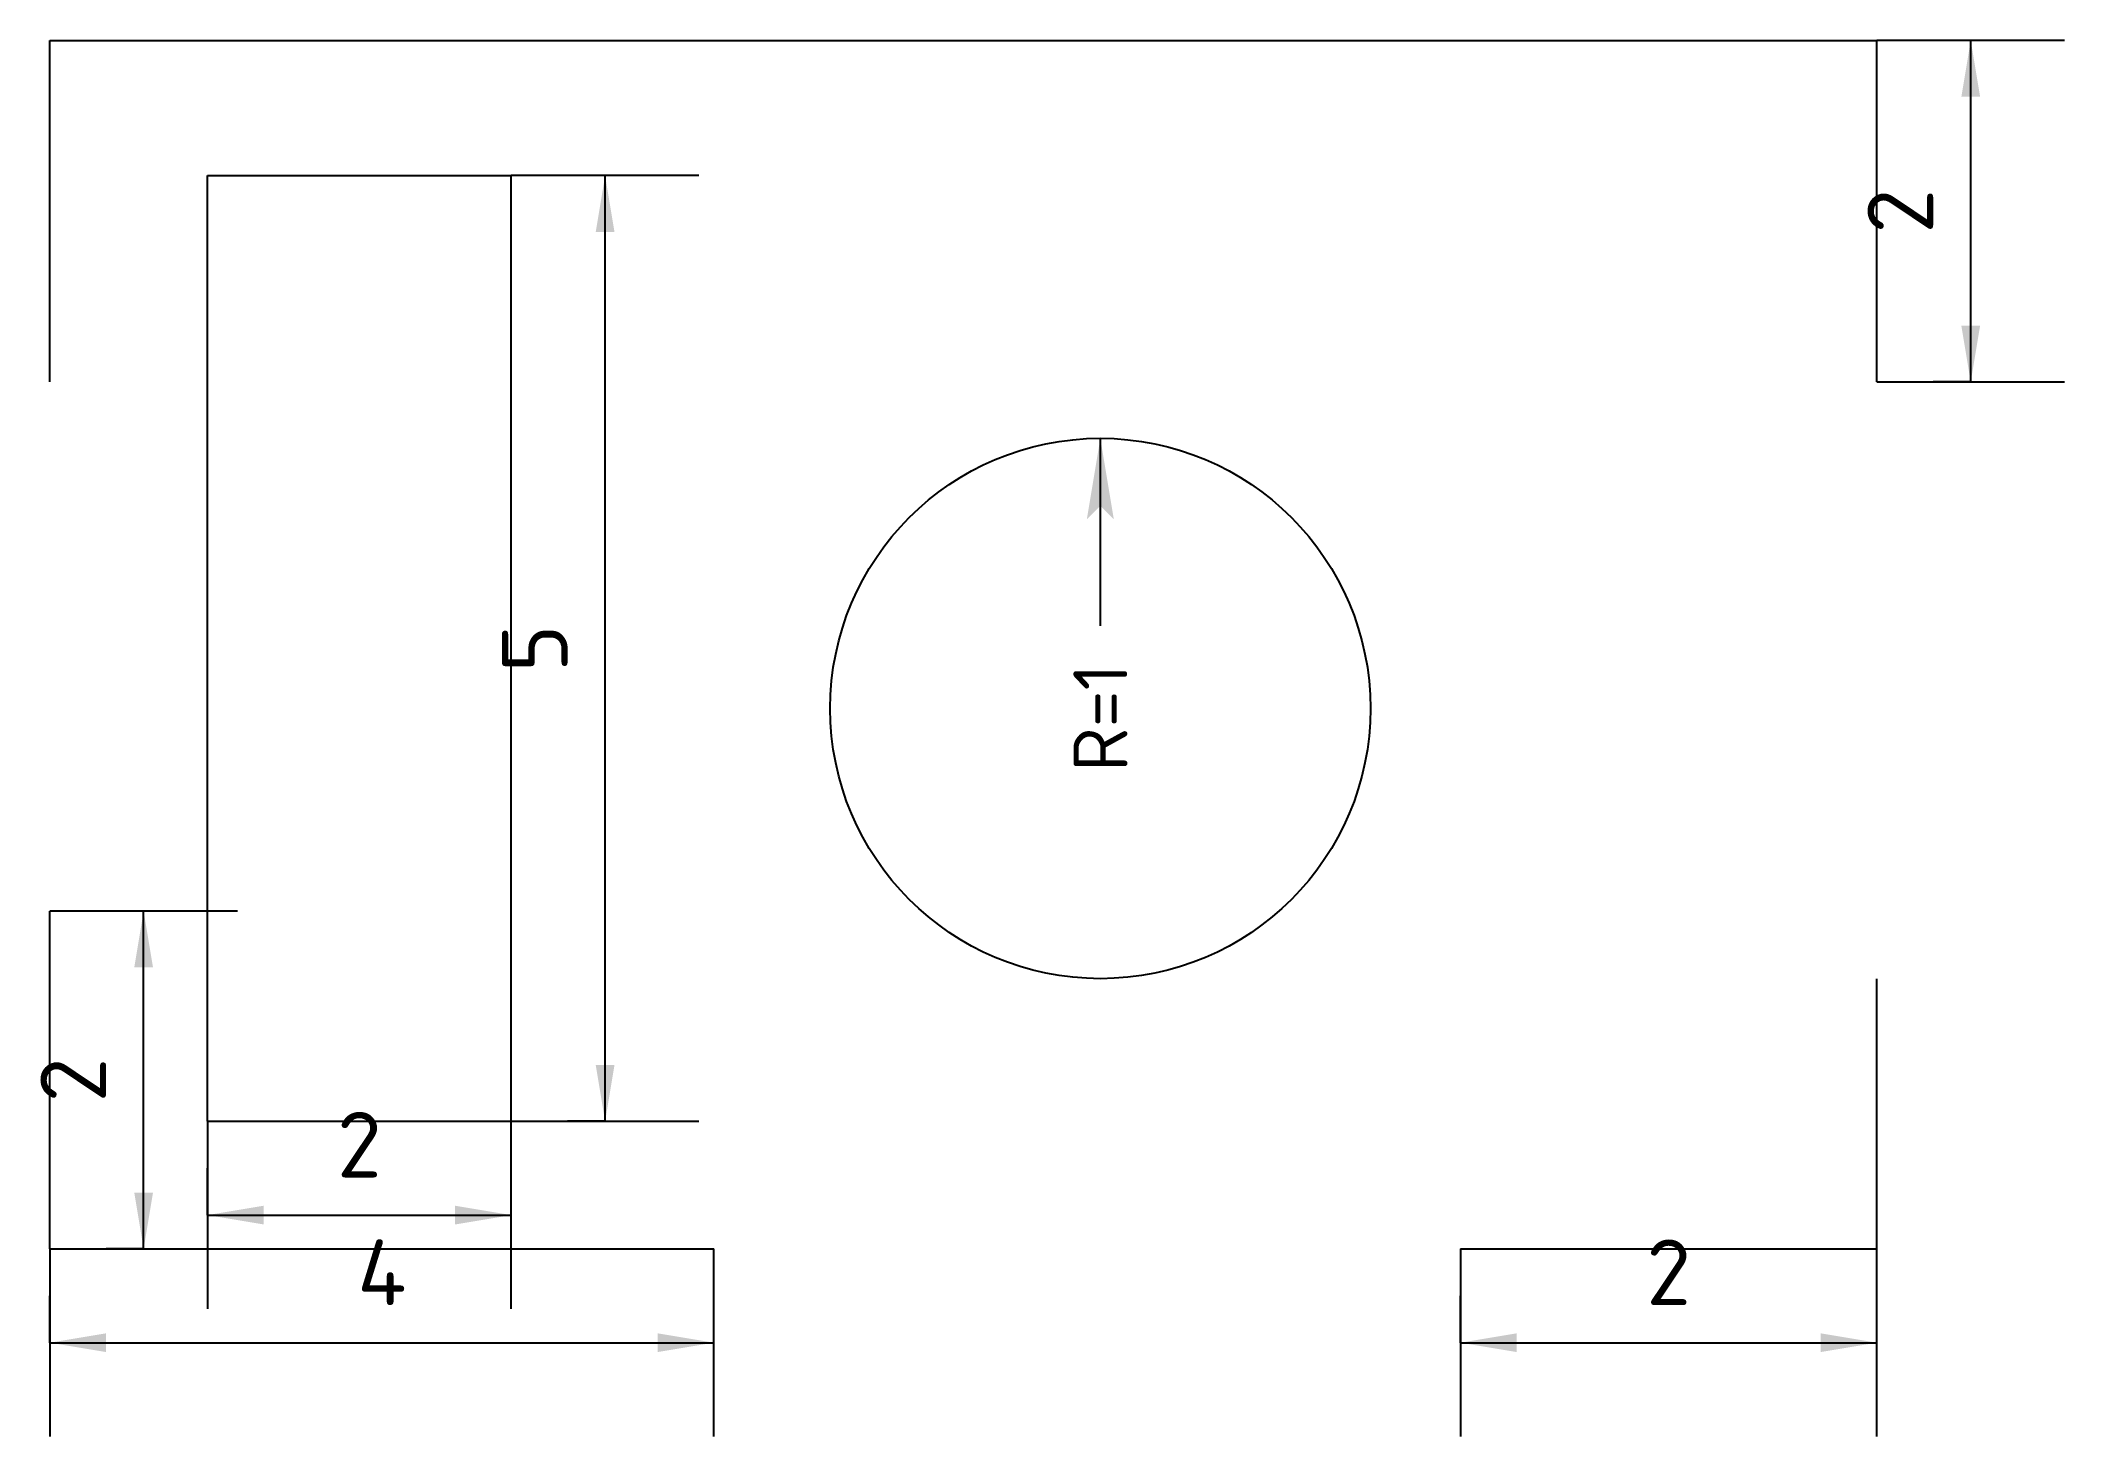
# Model space of a CAD drawing. Extents: x 0 to 10.7, y -1 to 6.4.
import ezdxf
from ezdxf.enums import TextEntityAlignment as Align

# ---------------------------------------------------------------- set-up
doc = ezdxf.new("R2010")
doc.units = 0
doc.layers.add('DIMENSIONS', color=1, linetype='CONTINUOUS')
doc.styles.add('ISOCPEUR', font='isocpeur.ttf')

# ---------------------------------------------------------------- blocks, each defined once
blk = doc.blocks.new('DIMTICK_ARROW')
at = {"color": 5}
blk.add_line((0, 0.5), (0, -0.5), dxfattribs=at)
at = {"color": 7}
blk.add_solid([(0, 0), (0.3, 0.05), (0.3, -0.05)], dxfattribs=at)
blk = doc.blocks.new('DIMTICK_RADIUS')
at = {"color": 7}
blk.add_solid([(0, 0), (0.3, 0.05), (0.3, -0.05), (0.25, 0)], dxfattribs=at)

msp = doc.modelspace()

# ---------------------------------------------------------------- linework, layer by layer
at = {"color": 3}
for p, q in [((0, 6.44), (9.74, 6.44)), ((0, 4.62), (0, 6.44)), ((0, 4.62), (0, 6.44)), ((0, 4.62), (0, 6.44)), ((0, 6.44), (9.74, 6.44)), ((9.74, 4.62), (9.74, 6.44)), ((9.74, 4.62), (9.74, 6.44)), ((9.74, 4.62), (9.74, 6.44)), ((0.84, 5.72), (2.46, 5.72)), ((0.84, 0.68), (0.84, 5.72)), ((0.84, 0.68), (0.84, 5.72)), ((0.84, 5.72), (2.46, 5.72)), ((2.46, 0.68), (2.46, 5.72)), ((2.46, 0.68), (2.46, 5.72)), ((2.46, 0.68), (2.46, 5.72)), ((0, 0), (0, 1.8)), ((0, 0), (0, 1.8)), ((0, 0), (0, 1.8)), ((9.74, 0), (9.74, 1.44)), ((9.74, 0), (9.74, 1.44)), ((0.84, 0.68), (2.46, 0.68)), ((0.84, 0.68), (2.46, 0.68)), ((0.84, 0.68), (2.46, 0.68)), ((0, 0), (3.54, 0)), ((0, 0), (3.54, 0)), ((0, 0), (3.54, 0)), ((7.52, 0), (9.74, 0)), ((7.52, 0), (9.74, 0)), ((7.52, 0), (9.74, 0))]:
    msp.add_line(p, q, dxfattribs=at)
msp.add_circle((5.6, 2.88), 1.44, dxfattribs=at)
at = {"layer": 'DIMENSIONS', "color": 5}
for p, q in [((10.24, 6.44), (10.04, 6.44)), ((10.24, 6.44), (10.04, 6.44)), ((10.24, 6.44), (10.04, 6.44)), ((10.24, 6.44), (10.04, 6.44)), ((10.24, 6.44), (10.04, 6.44)), ((10.24, 6.44), (10.04, 6.44)), ((10.24, 6.44), (10.04, 6.44)), ((10.24, 6.44), (10.04, 6.44)), ((10.24, 6.44), (10.04, 6.44)), ((10.24, 6.44), (10.04, 6.44)), ((10.24, 6.44), (10.04, 6.44)), ((10.24, 6.44), (10.04, 6.44)), ((10.24, 6.44), (10.04, 6.44)), ((10.24, 6.44), (10.04, 6.44)), ((10.24, 6.44), (10.04, 6.44)), ((10.24, 6.44), (10.04, 6.44)), ((10.24, 6.44), (10.04, 6.44)), ((10.24, 6.44), (10.04, 6.44)), ((10.24, 6.44), (10.04, 6.44)), ((10.24, 6.44), (10.04, 6.44)), ((10.24, 6.44), (10.04, 6.44)), ((10.24, 6.44), (10.04, 6.44)), ((10.24, 6.44), (10.04, 6.44)), ((10.24, 6.44), (10.04, 6.44)), ((10.24, 6.44), (10.04, 6.44)), ((10.24, 6.44), (10.04, 6.44)), ((10.24, 6.44), (10.04, 6.44)), ((10.24, 6.44), (10.04, 6.44)), ((10.24, 6.44), (10.04, 6.44)), ((2.96, 5.72), (2.76, 5.72)), ((2.96, 5.72), (2.76, 5.72)), ((2.96, 5.72), (2.76, 5.72)), ((2.96, 5.72), (2.76, 5.72)), ((2.96, 5.72), (2.76, 5.72)), ((2.96, 5.72), (2.76, 5.72)), ((2.96, 5.72), (2.76, 5.72)), ((2.96, 5.72), (2.76, 5.72)), ((2.96, 5.72), (2.76, 5.72)), ((2.96, 5.72), (2.76, 5.72)), ((2.96, 5.72), (2.76, 5.72)), ((2.96, 5.72), (2.76, 5.72)), ((2.96, 5.72), (2.76, 5.72)), ((2.96, 5.72), (2.76, 5.72)), ((2.96, 5.72), (2.76, 5.72)), ((2.96, 5.72), (2.76, 5.72)), ((2.96, 5.72), (2.76, 5.72)), ((2.96, 5.72), (2.76, 5.72)), ((2.96, 5.72), (2.76, 5.72)), ((2.96, 5.72), (2.76, 5.72)), ((2.96, 5.72), (2.76, 5.72)), ((2.96, 5.72), (2.76, 5.72)), ((2.96, 5.72), (2.76, 5.72)), ((2.96, 5.72), (2.76, 5.72)), ((2.96, 5.72), (2.76, 5.72)), ((2.96, 5.72), (2.76, 5.72)), ((2.96, 5.72), (2.76, 5.72)), ((2.96, 5.72), (2.76, 5.72)), ((2.96, 5.72), (2.76, 5.72)), ((2.96, 5.72), (2.76, 5.72)), ((2.96, 5.72), (2.76, 5.72)), ((2.96, 5.72), (2.76, 5.72)), ((2.96, 5.72), (2.76, 5.72)), ((2.96, 5.72), (2.76, 5.72)), ((2.96, 5.72), (2.76, 5.72)), ((2.96, 5.72), (2.76, 5.72)), ((2.96, 5.72), (2.76, 5.72)), ((2.96, 5.72), (2.76, 5.72)), ((2.96, 5.72), (2.76, 5.72)), ((2.96, 5.72), (2.76, 5.72)), ((2.96, 5.72), (2.76, 5.72)), ((10.24, 4.62), (10.04, 4.62)), ((10.24, 4.62), (10.04, 4.62)), ((10.24, 4.62), (10.04, 4.62)), ((10.24, 4.62), (10.04, 4.62)), ((10.24, 4.62), (10.04, 4.62)), ((10.24, 4.62), (10.04, 4.62)), ((10.24, 4.62), (10.04, 4.62)), ((10.24, 4.62), (10.04, 4.62)), ((10.24, 4.62), (10.04, 4.62)), ((10.24, 4.62), (10.04, 4.62)), ((10.24, 4.62), (10.04, 4.62)), ((10.24, 4.62), (10.04, 4.62)), ((10.24, 4.62), (10.04, 4.62)), ((10.24, 4.62), (10.04, 4.62)), ((10.24, 4.62), (10.04, 4.62)), ((10.24, 4.62), (10.04, 4.62)), ((10.24, 4.62), (10.04, 4.62)), ((10.24, 4.62), (10.04, 4.62)), ((10.24, 4.62), (10.04, 4.62)), ((10.24, 4.62), (10.04, 4.62)), ((10.24, 4.62), (10.04, 4.62)), ((10.24, 4.62), (10.04, 4.62)), ((10.24, 4.62), (10.04, 4.62)), ((10.24, 4.62), (10.04, 4.62)), ((10.24, 4.62), (10.04, 4.62)), ((10.24, 4.62), (10.04, 4.62)), ((10.24, 4.62), (10.04, 4.62)), ((10.24, 4.62), (10.04, 4.62)), ((10.24, 4.62), (10.04, 4.62)), ((0.5, 1.8), (0.3, 1.8)), ((0.5, 1.8), (0.3, 1.8)), ((0.5, 1.8), (0.3, 1.8)), ((0.5, 1.8), (0.3, 1.8)), ((0.5, 1.8), (0.3, 1.8)), ((0.5, 1.8), (0.3, 1.8)), ((0.5, 1.8), (0.3, 1.8)), ((0.5, 1.8), (0.3, 1.8)), ((0.5, 1.8), (0.3, 1.8)), ((0.5, 1.8), (0.3, 1.8)), ((0.5, 1.8), (0.3, 1.8)), ((0.5, 1.8), (0.3, 1.8)), ((0.5, 1.8), (0.3, 1.8)), ((0.5, 1.8), (0.3, 1.8)), ((0.5, 1.8), (0.3, 1.8)), ((0.5, 1.8), (0.3, 1.8)), ((0.5, 1.8), (0.3, 1.8)), ((2.96, 0.68), (2.76, 0.68)), ((2.96, 0.68), (2.76, 0.68)), ((2.96, 0.68), (2.76, 0.68)), ((2.96, 0.68), (2.76, 0.68)), ((2.96, 0.68), (2.76, 0.68)), ((2.96, 0.68), (2.76, 0.68)), ((2.96, 0.68), (2.76, 0.68)), ((2.96, 0.68), (2.76, 0.68)), ((2.96, 0.68), (2.76, 0.68)), ((2.96, 0.68), (2.76, 0.68)), ((2.96, 0.68), (2.76, 0.68)), ((2.96, 0.68), (2.76, 0.68)), ((2.96, 0.68), (2.76, 0.68)), ((2.96, 0.68), (2.76, 0.68)), ((2.96, 0.68), (2.76, 0.68)), ((2.96, 0.68), (2.76, 0.68)), ((2.96, 0.68), (2.76, 0.68)), ((2.96, 0.68), (2.76, 0.68)), ((2.96, 0.68), (2.76, 0.68)), ((2.96, 0.68), (2.76, 0.68)), ((2.96, 0.68), (2.76, 0.68)), ((2.96, 0.68), (2.76, 0.68)), ((2.96, 0.68), (2.76, 0.68)), ((2.96, 0.68), (2.76, 0.68)), ((2.96, 0.68), (2.76, 0.68)), ((2.96, 0.68), (2.76, 0.68)), ((2.96, 0.68), (2.76, 0.68)), ((2.96, 0.68), (2.76, 0.68)), ((2.96, 0.68), (2.76, 0.68)), ((2.96, 0.68), (2.76, 0.68)), ((2.96, 0.68), (2.76, 0.68)), ((2.96, 0.68), (2.76, 0.68)), ((2.96, 0.68), (2.76, 0.68)), ((2.96, 0.68), (2.76, 0.68)), ((2.96, 0.68), (2.76, 0.68)), ((2.96, 0.68), (2.76, 0.68)), ((2.96, 0.68), (2.76, 0.68)), ((2.96, 0.68), (2.76, 0.68)), ((2.96, 0.68), (2.76, 0.68)), ((2.96, 0.68), (2.76, 0.68)), ((2.96, 0.68), (2.76, 0.68)), ((0.84, 0.18), (0.84, 0.43)), ((0.84, 0.18), (0.84, 0.43)), ((0.84, 0.18), (0.84, 0.43)), ((0.84, 0.18), (0.84, 0.43)), ((0.84, 0.18), (0.84, 0.43)), ((0.84, 0.18), (0.84, 0.43)), ((0.84, 0.18), (0.84, 0.43)), ((0.84, 0.18), (0.84, 0.43)), ((0.84, 0.18), (0.84, 0.43)), ((0.84, 0.18), (0.84, 0.43)), ((0.84, 0.18), (0.84, 0.43)), ((0.84, 0.18), (0.84, 0.43)), ((0.84, 0.18), (0.84, 0.43)), ((0.84, 0.18), (0.84, 0.43)), ((0.84, 0.18), (0.84, 0.43)), ((0.84, 0.18), (0.84, 0.43)), ((0.84, 0.18), (0.84, 0.43)), ((0.84, 0.18), (0.84, 0.43)), ((0.84, 0.18), (0.84, 0.43)), ((0.84, 0.18), (0.84, 0.43)), ((0.84, 0.18), (0.84, 0.43)), ((0.84, 0.18), (0.84, 0.43)), ((0.84, 0.18), (0.84, 0.43)), ((2.46, 0.18), (2.46, 0.43)), ((2.46, 0.18), (2.46, 0.43)), ((2.46, 0.18), (2.46, 0.43)), ((2.46, 0.18), (2.46, 0.43)), ((2.46, 0.18), (2.46, 0.43)), ((2.46, 0.18), (2.46, 0.43)), ((2.46, 0.18), (2.46, 0.43)), ((2.46, 0.18), (2.46, 0.43)), ((2.46, 0.18), (2.46, 0.43)), ((2.46, 0.18), (2.46, 0.43)), ((2.46, 0.18), (2.46, 0.43)), ((2.46, 0.18), (2.46, 0.43)), ((2.46, 0.18), (2.46, 0.43)), ((2.46, 0.18), (2.46, 0.43)), ((2.46, 0.18), (2.46, 0.43)), ((2.46, 0.18), (2.46, 0.43)), ((2.46, 0.18), (2.46, 0.43)), ((2.46, 0.18), (2.46, 0.43)), ((2.46, 0.18), (2.46, 0.43)), ((2.46, 0.18), (2.46, 0.43)), ((2.46, 0.18), (2.46, 0.43)), ((2.46, 0.18), (2.46, 0.43)), ((2.46, 0.18), (2.46, 0.43)), ((0.5, 0), (0.3, 0)), ((0.5, 0), (0.3, 0)), ((0.5, 0), (0.3, 0)), ((0.5, 0), (0.3, 0)), ((0.5, 0), (0.3, 0)), ((0.5, 0), (0.3, 0)), ((0.5, 0), (0.3, 0)), ((0.5, 0), (0.3, 0)), ((0.5, 0), (0.3, 0)), ((0.5, 0), (0.3, 0)), ((0.5, 0), (0.3, 0)), ((0.5, 0), (0.3, 0)), ((0.5, 0), (0.3, 0)), ((0.5, 0), (0.3, 0)), ((0.5, 0), (0.3, 0)), ((0.5, 0), (0.3, 0)), ((0.5, 0), (0.3, 0)), ((0, -0.5), (0, -0.25)), ((0, -0.5), (0, -0.25)), ((0, -0.5), (0, -0.25)), ((0, -0.5), (0, -0.25)), ((0, -0.5), (0, -0.25)), ((0, -0.5), (0, -0.25)), ((0, -0.5), (0, -0.25)), ((0, -0.5), (0, -0.25)), ((0, -0.5), (0, -0.25)), ((0, -0.5), (0, -0.25)), ((0, -0.5), (0, -0.25)), ((0, -0.5), (0, -0.25)), ((0, -0.5), (0, -0.25)), ((0, -0.5), (0, -0.25)), ((0, -0.5), (0, -0.25)), ((0, -0.5), (0, -0.25)), ((0, -0.5), (0, -0.25)), ((0, -0.5), (0, -0.25)), ((0, -0.5), (0, -0.25)), ((0, -0.5), (0, -0.25)), ((0, -0.5), (0, -0.25)), ((0, -0.5), (0, -0.25)), ((0, -0.5), (0, -0.25)), ((0, -0.5), (0, -0.25)), ((0, -0.5), (0, -0.25)), ((0, -0.5), (0, -0.25)), ((0, -0.5), (0, -0.25)), ((0, -0.5), (0, -0.25)), ((0, -0.5), (0, -0.25)), ((0, -0.5), (0, -0.25)), ((0, -0.5), (0, -0.25)), ((0, -0.5), (0, -0.25)), ((0, -0.5), (0, -0.25)), ((0, -0.5), (0, -0.25)), ((0, -0.5), (0, -0.25)), ((0, -0.5), (0, -0.25)), ((0, -0.5), (0, -0.25)), ((0, -0.5), (0, -0.25)), ((0, -0.5), (0, -0.25)), ((0, -0.5), (0, -0.25)), ((0, -0.5), (0, -0.25)), ((0, -0.5), (0, -0.25)), ((0, -0.5), (0, -0.25)), ((0, -0.5), (0, -0.25)), ((0, -0.5), (0, -0.25)), ((0, -0.5), (0, -0.25)), ((0, -0.5), (0, -0.25)), ((0, -0.5), (0, -0.25)), ((0, -0.5), (0, -0.25)), ((0, -0.5), (0, -0.25)), ((0, -0.5), (0, -0.25)), ((0, -0.5), (0, -0.25)), ((0, -0.5), (0, -0.25)), ((0, -0.5), (0, -0.25)), ((0, -0.5), (0, -0.25)), ((0, -0.5), (0, -0.25)), ((0, -0.5), (0, -0.25)), ((3.54, -0.5), (3.54, -0.25)), ((3.54, -0.5), (3.54, -0.25)), ((3.54, -0.5), (3.54, -0.25)), ((3.54, -0.5), (3.54, -0.25)), ((3.54, -0.5), (3.54, -0.25)), ((3.54, -0.5), (3.54, -0.25)), ((3.54, -0.5), (3.54, -0.25)), ((3.54, -0.5), (3.54, -0.25)), ((3.54, -0.5), (3.54, -0.25)), ((3.54, -0.5), (3.54, -0.25)), ((3.54, -0.5), (3.54, -0.25)), ((3.54, -0.5), (3.54, -0.25)), ((3.54, -0.5), (3.54, -0.25)), ((3.54, -0.5), (3.54, -0.25)), ((3.54, -0.5), (3.54, -0.25)), ((3.54, -0.5), (3.54, -0.25)), ((3.54, -0.5), (3.54, -0.25)), ((3.54, -0.5), (3.54, -0.25)), ((3.54, -0.5), (3.54, -0.25)), ((3.54, -0.5), (3.54, -0.25)), ((3.54, -0.5), (3.54, -0.25)), ((3.54, -0.5), (3.54, -0.25)), ((3.54, -0.5), (3.54, -0.25)), ((3.54, -0.5), (3.54, -0.25)), ((3.54, -0.5), (3.54, -0.25)), ((3.54, -0.5), (3.54, -0.25)), ((3.54, -0.5), (3.54, -0.25)), ((3.54, -0.5), (3.54, -0.25)), ((3.54, -0.5), (3.54, -0.25)), ((3.54, -0.5), (3.54, -0.25)), ((3.54, -0.5), (3.54, -0.25)), ((3.54, -0.5), (3.54, -0.25)), ((3.54, -0.5), (3.54, -0.25)), ((3.54, -0.5), (3.54, -0.25)), ((3.54, -0.5), (3.54, -0.25)), ((3.54, -0.5), (3.54, -0.25)), ((3.54, -0.5), (3.54, -0.25)), ((3.54, -0.5), (3.54, -0.25)), ((3.54, -0.5), (3.54, -0.25)), ((3.54, -0.5), (3.54, -0.25)), ((3.54, -0.5), (3.54, -0.25)), ((3.54, -0.5), (3.54, -0.25)), ((3.54, -0.5), (3.54, -0.25)), ((3.54, -0.5), (3.54, -0.25)), ((3.54, -0.5), (3.54, -0.25)), ((3.54, -0.5), (3.54, -0.25)), ((3.54, -0.5), (3.54, -0.25)), ((3.54, -0.5), (3.54, -0.25)), ((3.54, -0.5), (3.54, -0.25)), ((3.54, -0.5), (3.54, -0.25)), ((3.54, -0.5), (3.54, -0.25)), ((3.54, -0.5), (3.54, -0.25)), ((3.54, -0.5), (3.54, -0.25)), ((3.54, -0.5), (3.54, -0.25)), ((3.54, -0.5), (3.54, -0.25)), ((3.54, -0.5), (3.54, -0.25)), ((3.54, -0.5), (3.54, -0.25)), ((7.52, -0.5), (7.52, -0.25)), ((7.52, -0.5), (7.52, -0.25)), ((7.52, -0.5), (7.52, -0.25)), ((7.52, -0.5), (7.52, -0.25)), ((7.52, -0.5), (7.52, -0.25)), ((7.52, -0.5), (7.52, -0.25)), ((7.52, -0.5), (7.52, -0.25)), ((7.52, -0.5), (7.52, -0.25)), ((7.52, -0.5), (7.52, -0.25)), ((7.52, -0.5), (7.52, -0.25)), ((7.52, -0.5), (7.52, -0.25)), ((7.52, -0.5), (7.52, -0.25)), ((7.52, -0.5), (7.52, -0.25)), ((7.52, -0.5), (7.52, -0.25)), ((7.52, -0.5), (7.52, -0.25)), ((7.52, -0.5), (7.52, -0.25)), ((7.52, -0.5), (7.52, -0.25)), ((7.52, -0.5), (7.52, -0.25)), ((7.52, -0.5), (7.52, -0.25)), ((7.52, -0.5), (7.52, -0.25)), ((7.52, -0.5), (7.52, -0.25)), ((7.52, -0.5), (7.52, -0.25)), ((7.52, -0.5), (7.52, -0.25)), ((7.52, -0.5), (7.52, -0.25)), ((7.52, -0.5), (7.52, -0.25)), ((9.74, -0.5), (9.74, -0.25)), ((9.74, -0.5), (9.74, -0.25)), ((9.74, -0.5), (9.74, -0.25)), ((9.74, -0.5), (9.74, -0.25)), ((9.74, -0.5), (9.74, -0.25)), ((9.74, -0.5), (9.74, -0.25)), ((9.74, -0.5), (9.74, -0.25)), ((9.74, -0.5), (9.74, -0.25)), ((9.74, -0.5), (9.74, -0.25)), ((9.74, -0.5), (9.74, -0.25)), ((9.74, -0.5), (9.74, -0.25)), ((9.74, -0.5), (9.74, -0.25)), ((9.74, -0.5), (9.74, -0.25)), ((9.74, -0.5), (9.74, -0.25)), ((9.74, -0.5), (9.74, -0.25)), ((9.74, -0.5), (9.74, -0.25)), ((9.74, -0.5), (9.74, -0.25)), ((9.74, -0.5), (9.74, -0.25)), ((9.74, -0.5), (9.74, -0.25)), ((9.74, -0.5), (9.74, -0.25)), ((9.74, -0.5), (9.74, -0.25)), ((9.74, -0.5), (9.74, -0.25)), ((9.74, -0.5), (9.74, -0.25)), ((9.74, -0.5), (9.74, -0.25)), ((9.74, -0.5), (9.74, -0.25))]:
    msp.add_line(p, q, dxfattribs=at)
at = {"layer": 'DIMENSIONS', "color": 7}
for p, q in [((10.24, 4.62), (10.24, 6.44)), ((10.24, 4.62), (10.24, 6.44)), ((10.24, 4.62), (10.24, 6.44)), ((10.24, 4.62), (10.24, 6.44)), ((10.24, 4.62), (10.24, 6.44)), ((10.24, 4.62), (10.24, 6.44)), ((10.24, 4.62), (10.24, 6.44)), ((10.24, 4.62), (10.24, 6.44)), ((10.24, 4.62), (10.24, 6.44)), ((10.24, 4.62), (10.24, 6.44)), ((10.24, 4.62), (10.24, 6.44)), ((10.24, 4.62), (10.24, 6.44)), ((10.24, 4.62), (10.24, 6.44)), ((10.24, 4.62), (10.24, 6.44)), ((10.24, 4.62), (10.24, 6.44)), ((10.24, 4.62), (10.24, 6.44)), ((10.24, 4.62), (10.24, 6.44)), ((10.24, 4.62), (10.24, 6.44)), ((10.24, 4.62), (10.24, 6.44)), ((10.24, 4.62), (10.24, 6.44)), ((10.24, 4.62), (10.24, 6.44)), ((10.24, 4.62), (10.24, 6.44)), ((10.24, 4.62), (10.24, 6.44)), ((10.24, 4.62), (10.24, 6.44)), ((10.24, 4.62), (10.24, 6.44)), ((10.24, 4.62), (10.24, 6.44)), ((10.24, 4.62), (10.24, 6.44)), ((10.24, 4.62), (10.24, 6.44)), ((10.24, 4.62), (10.24, 6.44)), ((2.96, 0.68), (2.96, 5.72)), ((2.96, 0.68), (2.96, 5.72)), ((2.96, 0.68), (2.96, 5.72)), ((2.96, 0.68), (2.96, 5.72)), ((2.96, 0.68), (2.96, 5.72)), ((2.96, 0.68), (2.96, 5.72)), ((2.96, 0.68), (2.96, 5.72)), ((2.96, 0.68), (2.96, 5.72)), ((2.96, 0.68), (2.96, 5.72)), ((2.96, 0.68), (2.96, 5.72)), ((2.96, 0.68), (2.96, 5.72)), ((2.96, 0.68), (2.96, 5.72)), ((2.96, 0.68), (2.96, 5.72)), ((2.96, 0.68), (2.96, 5.72)), ((2.96, 0.68), (2.96, 5.72)), ((2.96, 0.68), (2.96, 5.72)), ((2.96, 0.68), (2.96, 5.72)), ((2.96, 0.68), (2.96, 5.72)), ((2.96, 0.68), (2.96, 5.72)), ((2.96, 0.68), (2.96, 5.72)), ((2.96, 0.68), (2.96, 5.72)), ((2.96, 0.68), (2.96, 5.72)), ((2.96, 0.68), (2.96, 5.72)), ((2.96, 0.68), (2.96, 5.72)), ((2.96, 0.68), (2.96, 5.72)), ((2.96, 0.68), (2.96, 5.72)), ((2.96, 0.68), (2.96, 5.72)), ((2.96, 0.68), (2.96, 5.72)), ((2.96, 0.68), (2.96, 5.72)), ((2.96, 0.68), (2.96, 5.72)), ((2.96, 0.68), (2.96, 5.72)), ((2.96, 0.68), (2.96, 5.72)), ((2.96, 0.68), (2.96, 5.72)), ((2.96, 0.68), (2.96, 5.72)), ((2.96, 0.68), (2.96, 5.72)), ((2.96, 0.68), (2.96, 5.72)), ((2.96, 0.68), (2.96, 5.72)), ((2.96, 0.68), (2.96, 5.72)), ((2.96, 0.68), (2.96, 5.72)), ((2.96, 0.68), (2.96, 5.72)), ((2.96, 0.68), (2.96, 5.72)), ((5.6, 3.32), (5.6, 4.32)), ((0.5, 0), (0.5, 1.8)), ((0.5, 0), (0.5, 1.8)), ((0.5, 0), (0.5, 1.8)), ((0.5, 0), (0.5, 1.8)), ((0.5, 0), (0.5, 1.8)), ((0.5, 0), (0.5, 1.8)), ((0.5, 0), (0.5, 1.8)), ((0.5, 0), (0.5, 1.8)), ((0.5, 0), (0.5, 1.8)), ((0.5, 0), (0.5, 1.8)), ((0.5, 0), (0.5, 1.8)), ((0.5, 0), (0.5, 1.8)), ((0.5, 0), (0.5, 1.8)), ((0.5, 0), (0.5, 1.8)), ((0.5, 0), (0.5, 1.8)), ((0.5, 0), (0.5, 1.8)), ((0.5, 0), (0.5, 1.8)), ((0.84, 0.18), (2.46, 0.18)), ((0.84, 0.18), (2.46, 0.18)), ((0.84, 0.18), (2.46, 0.18)), ((0.84, 0.18), (2.46, 0.18)), ((0.84, 0.18), (2.46, 0.18)), ((0.84, 0.18), (2.46, 0.18)), ((0.84, 0.18), (2.46, 0.18)), ((0.84, 0.18), (2.46, 0.18)), ((0.84, 0.18), (2.46, 0.18)), ((0.84, 0.18), (2.46, 0.18)), ((0.84, 0.18), (2.46, 0.18)), ((0.84, 0.18), (2.46, 0.18)), ((0.84, 0.18), (2.46, 0.18)), ((0.84, 0.18), (2.46, 0.18)), ((0.84, 0.18), (2.46, 0.18)), ((0.84, 0.18), (2.46, 0.18)), ((0.84, 0.18), (2.46, 0.18)), ((0.84, 0.18), (2.46, 0.18)), ((0.84, 0.18), (2.46, 0.18)), ((0.84, 0.18), (2.46, 0.18)), ((0.84, 0.18), (2.46, 0.18)), ((0.84, 0.18), (2.46, 0.18)), ((0.84, 0.18), (2.46, 0.18)), ((0, -0.5), (3.54, -0.5)), ((0, -0.5), (3.54, -0.5)), ((0, -0.5), (3.54, -0.5)), ((0, -0.5), (3.54, -0.5)), ((0, -0.5), (3.54, -0.5)), ((0, -0.5), (3.54, -0.5)), ((0, -0.5), (3.54, -0.5)), ((0, -0.5), (3.54, -0.5)), ((0, -0.5), (3.54, -0.5)), ((0, -0.5), (3.54, -0.5)), ((0, -0.5), (3.54, -0.5)), ((0, -0.5), (3.54, -0.5)), ((0, -0.5), (3.54, -0.5)), ((0, -0.5), (3.54, -0.5)), ((0, -0.5), (3.54, -0.5)), ((0, -0.5), (3.54, -0.5)), ((0, -0.5), (3.54, -0.5)), ((0, -0.5), (3.54, -0.5)), ((0, -0.5), (3.54, -0.5)), ((0, -0.5), (3.54, -0.5)), ((0, -0.5), (3.54, -0.5)), ((0, -0.5), (3.54, -0.5)), ((0, -0.5), (3.54, -0.5)), ((0, -0.5), (3.54, -0.5)), ((0, -0.5), (3.54, -0.5)), ((0, -0.5), (3.54, -0.5)), ((0, -0.5), (3.54, -0.5)), ((0, -0.5), (3.54, -0.5)), ((0, -0.5), (3.54, -0.5)), ((0, -0.5), (3.54, -0.5)), ((0, -0.5), (3.54, -0.5)), ((0, -0.5), (3.54, -0.5)), ((0, -0.5), (3.54, -0.5)), ((0, -0.5), (3.54, -0.5)), ((0, -0.5), (3.54, -0.5)), ((0, -0.5), (3.54, -0.5)), ((0, -0.5), (3.54, -0.5)), ((0, -0.5), (3.54, -0.5)), ((0, -0.5), (3.54, -0.5)), ((0, -0.5), (3.54, -0.5)), ((0, -0.5), (3.54, -0.5)), ((0, -0.5), (3.54, -0.5)), ((0, -0.5), (3.54, -0.5)), ((0, -0.5), (3.54, -0.5)), ((0, -0.5), (3.54, -0.5)), ((0, -0.5), (3.54, -0.5)), ((0, -0.5), (3.54, -0.5)), ((0, -0.5), (3.54, -0.5)), ((0, -0.5), (3.54, -0.5)), ((0, -0.5), (3.54, -0.5)), ((0, -0.5), (3.54, -0.5)), ((0, -0.5), (3.54, -0.5)), ((0, -0.5), (3.54, -0.5)), ((0, -0.5), (3.54, -0.5)), ((0, -0.5), (3.54, -0.5)), ((0, -0.5), (3.54, -0.5)), ((0, -0.5), (3.54, -0.5)), ((7.52, -0.5), (9.74, -0.5)), ((7.52, -0.5), (9.74, -0.5)), ((7.52, -0.5), (9.74, -0.5)), ((7.52, -0.5), (9.74, -0.5)), ((7.52, -0.5), (9.74, -0.5)), ((7.52, -0.5), (9.74, -0.5)), ((7.52, -0.5), (9.74, -0.5)), ((7.52, -0.5), (9.74, -0.5)), ((7.52, -0.5), (9.74, -0.5)), ((7.52, -0.5), (9.74, -0.5)), ((7.52, -0.5), (9.74, -0.5)), ((7.52, -0.5), (9.74, -0.5)), ((7.52, -0.5), (9.74, -0.5)), ((7.52, -0.5), (9.74, -0.5)), ((7.52, -0.5), (9.74, -0.5)), ((7.52, -0.5), (9.74, -0.5)), ((7.52, -0.5), (9.74, -0.5)), ((7.52, -0.5), (9.74, -0.5)), ((7.52, -0.5), (9.74, -0.5)), ((7.52, -0.5), (9.74, -0.5)), ((7.52, -0.5), (9.74, -0.5)), ((7.52, -0.5), (9.74, -0.5)), ((7.52, -0.5), (9.74, -0.5)), ((7.52, -0.5), (9.74, -0.5)), ((7.52, -0.5), (9.74, -0.5))]:
    msp.add_line(p, q, dxfattribs=at)

# ---------------------------------------------------------------- block references
at = {"layer": 'DIMENSIONS'}
for p, rotation in [((10.24, 6.44), 270), ((10.24, 6.44), 270), ((10.24, 6.44), 270), ((10.24, 6.44), 270), ((10.24, 6.44), 270), ((10.24, 6.44), 270), ((10.24, 6.44), 270), ((10.24, 6.44), 270), ((10.24, 6.44), 270), ((10.24, 6.44), 270), ((10.24, 6.44), 270), ((10.24, 6.44), 270), ((10.24, 6.44), 270), ((10.24, 6.44), 270), ((10.24, 6.44), 270), ((10.24, 6.44), 270), ((10.24, 6.44), 270), ((10.24, 6.44), 270), ((10.24, 6.44), 270), ((10.24, 6.44), 270), ((10.24, 6.44), 270), ((10.24, 6.44), 270), ((10.24, 6.44), 270), ((10.24, 6.44), 270), ((10.24, 6.44), 270), ((10.24, 6.44), 270), ((10.24, 6.44), 270), ((10.24, 6.44), 270), ((10.24, 6.44), 270), ((2.96, 5.72), 270), ((2.96, 5.72), 270), ((2.96, 5.72), 270), ((2.96, 5.72), 270), ((2.96, 5.72), 270), ((2.96, 5.72), 270), ((2.96, 5.72), 270), ((2.96, 5.72), 270), ((2.96, 5.72), 270), ((2.96, 5.72), 270), ((2.96, 5.72), 270), ((2.96, 5.72), 270), ((2.96, 5.72), 270), ((2.96, 5.72), 270), ((2.96, 5.72), 270), ((2.96, 5.72), 270), ((2.96, 5.72), 270), ((2.96, 5.72), 270), ((2.96, 5.72), 270), ((2.96, 5.72), 270), ((2.96, 5.72), 270), ((2.96, 5.72), 270), ((2.96, 5.72), 270), ((2.96, 5.72), 270), ((2.96, 5.72), 270), ((2.96, 5.72), 270), ((2.96, 5.72), 270), ((2.96, 5.72), 270), ((2.96, 5.72), 270), ((2.96, 5.72), 270), ((2.96, 5.72), 270), ((2.96, 5.72), 270), ((2.96, 5.72), 270), ((2.96, 5.72), 270), ((2.96, 5.72), 270), ((2.96, 5.72), 270), ((2.96, 5.72), 270), ((2.96, 5.72), 270), ((2.96, 5.72), 270), ((2.96, 5.72), 270), ((2.96, 5.72), 270), ((10.24, 4.62), 90), ((10.24, 4.62), 90), ((10.24, 4.62), 90), ((10.24, 4.62), 90), ((10.24, 4.62), 90), ((10.24, 4.62), 90), ((10.24, 4.62), 90), ((10.24, 4.62), 90), ((10.24, 4.62), 90), ((10.24, 4.62), 90), ((10.24, 4.62), 90), ((10.24, 4.62), 90), ((10.24, 4.62), 90), ((10.24, 4.62), 90), ((10.24, 4.62), 90), ((10.24, 4.62), 90), ((10.24, 4.62), 90), ((10.24, 4.62), 90), ((10.24, 4.62), 90), ((10.24, 4.62), 90), ((10.24, 4.62), 90), ((10.24, 4.62), 90), ((10.24, 4.62), 90), ((10.24, 4.62), 90), ((10.24, 4.62), 90), ((10.24, 4.62), 90), ((10.24, 4.62), 90), ((10.24, 4.62), 90), ((10.24, 4.62), 90), ((0.5, 1.8), 270), ((0.5, 1.8), 270), ((0.5, 1.8), 270), ((0.5, 1.8), 270), ((0.5, 1.8), 270), ((0.5, 1.8), 270), ((0.5, 1.8), 270), ((0.5, 1.8), 270), ((0.5, 1.8), 270), ((0.5, 1.8), 270), ((0.5, 1.8), 270), ((0.5, 1.8), 270), ((0.5, 1.8), 270), ((0.5, 1.8), 270), ((0.5, 1.8), 270), ((0.5, 1.8), 270), ((0.5, 1.8), 270), ((2.96, 0.68), 90), ((2.96, 0.68), 90), ((2.96, 0.68), 90), ((2.96, 0.68), 90), ((2.96, 0.68), 90), ((2.96, 0.68), 90), ((2.96, 0.68), 90), ((2.96, 0.68), 90), ((2.96, 0.68), 90), ((2.96, 0.68), 90), ((2.96, 0.68), 90), ((2.96, 0.68), 90), ((2.96, 0.68), 90), ((2.96, 0.68), 90), ((2.96, 0.68), 90), ((2.96, 0.68), 90), ((2.96, 0.68), 90), ((2.96, 0.68), 90), ((2.96, 0.68), 90), ((2.96, 0.68), 90), ((2.96, 0.68), 90), ((2.96, 0.68), 90), ((2.96, 0.68), 90), ((2.96, 0.68), 90), ((2.96, 0.68), 90), ((2.96, 0.68), 90), ((2.96, 0.68), 90), ((2.96, 0.68), 90), ((2.96, 0.68), 90), ((2.96, 0.68), 90), ((2.96, 0.68), 90), ((2.96, 0.68), 90), ((2.96, 0.68), 90), ((2.96, 0.68), 90), ((2.96, 0.68), 90), ((2.96, 0.68), 90), ((2.96, 0.68), 90), ((2.96, 0.68), 90), ((2.96, 0.68), 90), ((2.96, 0.68), 90), ((2.96, 0.68), 90), ((2.46, 0.18), 180), ((2.46, 0.18), 180), ((2.46, 0.18), 180), ((2.46, 0.18), 180), ((2.46, 0.18), 180), ((2.46, 0.18), 180), ((2.46, 0.18), 180), ((2.46, 0.18), 180), ((2.46, 0.18), 180), ((2.46, 0.18), 180), ((2.46, 0.18), 180), ((2.46, 0.18), 180), ((2.46, 0.18), 180), ((2.46, 0.18), 180), ((2.46, 0.18), 180), ((2.46, 0.18), 180), ((2.46, 0.18), 180), ((2.46, 0.18), 180), ((2.46, 0.18), 180), ((2.46, 0.18), 180), ((2.46, 0.18), 180), ((2.46, 0.18), 180), ((2.46, 0.18), 180), ((0.5, 0), 90), ((0.5, 0), 90), ((0.5, 0), 90), ((0.5, 0), 90), ((0.5, 0), 90), ((0.5, 0), 90), ((0.5, 0), 90), ((0.5, 0), 90), ((0.5, 0), 90), ((0.5, 0), 90), ((0.5, 0), 90), ((0.5, 0), 90), ((0.5, 0), 90), ((0.5, 0), 90), ((0.5, 0), 90), ((0.5, 0), 90), ((0.5, 0), 90), ((3.54, -0.5), 180), ((3.54, -0.5), 180), ((3.54, -0.5), 180), ((3.54, -0.5), 180), ((3.54, -0.5), 180), ((3.54, -0.5), 180), ((3.54, -0.5), 180), ((3.54, -0.5), 180), ((3.54, -0.5), 180), ((3.54, -0.5), 180), ((3.54, -0.5), 180), ((3.54, -0.5), 180), ((3.54, -0.5), 180), ((3.54, -0.5), 180), ((3.54, -0.5), 180), ((3.54, -0.5), 180), ((3.54, -0.5), 180), ((3.54, -0.5), 180), ((3.54, -0.5), 180), ((3.54, -0.5), 180), ((3.54, -0.5), 180), ((3.54, -0.5), 180), ((3.54, -0.5), 180), ((3.54, -0.5), 180), ((3.54, -0.5), 180), ((3.54, -0.5), 180), ((3.54, -0.5), 180), ((3.54, -0.5), 180), ((3.54, -0.5), 180), ((3.54, -0.5), 180), ((3.54, -0.5), 180), ((3.54, -0.5), 180), ((3.54, -0.5), 180), ((3.54, -0.5), 180), ((3.54, -0.5), 180), ((3.54, -0.5), 180), ((3.54, -0.5), 180), ((3.54, -0.5), 180), ((3.54, -0.5), 180), ((3.54, -0.5), 180), ((3.54, -0.5), 180), ((3.54, -0.5), 180), ((3.54, -0.5), 180), ((3.54, -0.5), 180), ((3.54, -0.5), 180), ((3.54, -0.5), 180), ((3.54, -0.5), 180), ((3.54, -0.5), 180), ((3.54, -0.5), 180), ((3.54, -0.5), 180), ((3.54, -0.5), 180), ((3.54, -0.5), 180), ((3.54, -0.5), 180), ((3.54, -0.5), 180), ((3.54, -0.5), 180), ((3.54, -0.5), 180), ((3.54, -0.5), 180), ((9.74, -0.5), 180), ((9.74, -0.5), 180), ((9.74, -0.5), 180), ((9.74, -0.5), 180), ((9.74, -0.5), 180), ((9.74, -0.5), 180), ((9.74, -0.5), 180), ((9.74, -0.5), 180), ((9.74, -0.5), 180), ((9.74, -0.5), 180), ((9.74, -0.5), 180), ((9.74, -0.5), 180), ((9.74, -0.5), 180), ((9.74, -0.5), 180), ((9.74, -0.5), 180), ((9.74, -0.5), 180), ((9.74, -0.5), 180), ((9.74, -0.5), 180), ((9.74, -0.5), 180), ((9.74, -0.5), 180), ((9.74, -0.5), 180), ((9.74, -0.5), 180), ((9.74, -0.5), 180), ((9.74, -0.5), 180), ((9.74, -0.5), 180)]:
    msp.add_blockref('DIMTICK_ARROW', p, dxfattribs=dict(at, rotation=rotation))
at = {"layer": 'DIMENSIONS', "xscale": 1.44, "yscale": 1.44, "rotation": 270}
msp.add_blockref('DIMTICK_RADIUS', (5.6, 4.32), dxfattribs=at)
at = {"layer": 'DIMENSIONS'}
for p in [(0.84, 0.18), (0.84, 0.18), (0.84, 0.18), (0.84, 0.18), (0.84, 0.18), (0.84, 0.18), (0.84, 0.18), (0.84, 0.18), (0.84, 0.18), (0.84, 0.18), (0.84, 0.18), (0.84, 0.18), (0.84, 0.18), (0.84, 0.18), (0.84, 0.18), (0.84, 0.18), (0.84, 0.18), (0.84, 0.18), (0.84, 0.18), (0.84, 0.18), (0.84, 0.18), (0.84, 0.18), (0.84, 0.18), (0, -0.5), (0, -0.5), (0, -0.5), (0, -0.5), (0, -0.5), (0, -0.5), (0, -0.5), (0, -0.5), (0, -0.5), (0, -0.5), (0, -0.5), (0, -0.5), (0, -0.5), (0, -0.5), (0, -0.5), (0, -0.5), (0, -0.5), (0, -0.5), (0, -0.5), (0, -0.5), (0, -0.5), (0, -0.5), (0, -0.5), (0, -0.5), (0, -0.5), (0, -0.5), (0, -0.5), (0, -0.5), (0, -0.5), (0, -0.5), (0, -0.5), (0, -0.5), (0, -0.5), (0, -0.5), (0, -0.5), (0, -0.5), (0, -0.5), (0, -0.5), (0, -0.5), (0, -0.5), (0, -0.5), (0, -0.5), (0, -0.5), (0, -0.5), (0, -0.5), (0, -0.5), (0, -0.5), (0, -0.5), (0, -0.5), (0, -0.5), (0, -0.5), (0, -0.5), (0, -0.5), (0, -0.5), (0, -0.5), (0, -0.5), (0, -0.5), (7.52, -0.5), (7.52, -0.5), (7.52, -0.5), (7.52, -0.5), (7.52, -0.5), (7.52, -0.5), (7.52, -0.5), (7.52, -0.5), (7.52, -0.5), (7.52, -0.5), (7.52, -0.5), (7.52, -0.5), (7.52, -0.5), (7.52, -0.5), (7.52, -0.5), (7.52, -0.5), (7.52, -0.5), (7.52, -0.5), (7.52, -0.5), (7.52, -0.5), (7.52, -0.5), (7.52, -0.5), (7.52, -0.5), (7.52, -0.5), (7.52, -0.5)]:
    msp.add_blockref('DIMTICK_ARROW', p, dxfattribs=at)

# ---------------------------------------------------------------- texts
at = {"layer": 'DIMENSIONS', "color": 7, "style": 'ISOCPEUR'}
for s, p in [('2', (9.865, 5.53)), ('2', (9.865, 5.53)), ('2', (9.865, 5.53)), ('2', (9.865, 5.53)), ('2', (9.865, 5.53)), ('2', (9.865, 5.53)), ('2', (9.865, 5.53)), ('2', (9.865, 5.53)), ('2', (9.865, 5.53)), ('2', (9.865, 5.53)), ('2', (9.865, 5.53)), ('2', (9.865, 5.53)), ('2', (9.865, 5.53)), ('2', (9.865, 5.53)), ('2', (9.865, 5.53)), ('2', (9.865, 5.53)), ('2', (9.865, 5.53)), ('2', (9.865, 5.53)), ('2', (9.865, 5.53)), ('2', (9.865, 5.53)), ('2', (9.865, 5.53)), ('2', (9.865, 5.53)), ('2', (9.865, 5.53)), ('2', (9.865, 5.53)), ('2', (9.865, 5.53)), ('2', (9.865, 5.53)), ('2', (9.865, 5.53)), ('2', (9.865, 5.53)), ('2', (9.865, 5.53)), ('5', (2.585, 3.2)), ('5', (2.585, 3.2)), ('5', (2.585, 3.2)), ('5', (2.585, 3.2)), ('5', (2.585, 3.2)), ('5', (2.585, 3.2)), ('5', (2.585, 3.2)), ('5', (2.585, 3.2)), ('5', (2.585, 3.2)), ('5', (2.585, 3.2)), ('5', (2.585, 3.2)), ('5', (2.585, 3.2)), ('5', (2.585, 3.2)), ('5', (2.585, 3.2)), ('5', (2.585, 3.2)), ('5', (2.585, 3.2)), ('5', (2.585, 3.2)), ('5', (2.585, 3.2)), ('5', (2.585, 3.2)), ('5', (2.585, 3.2)), ('5', (2.585, 3.2)), ('5', (2.585, 3.2)), ('5', (2.585, 3.2)), ('5', (2.585, 3.2)), ('5', (2.585, 3.2)), ('5', (2.585, 3.2)), ('5', (2.585, 3.2)), ('5', (2.585, 3.2)), ('5', (2.585, 3.2)), ('5', (2.585, 3.2)), ('5', (2.585, 3.2)), ('5', (2.585, 3.2)), ('5', (2.585, 3.2)), ('5', (2.585, 3.2)), ('5', (2.585, 3.2)), ('5', (2.585, 3.2)), ('5', (2.585, 3.2)), ('5', (2.585, 3.2)), ('5', (2.585, 3.2)), ('5', (2.585, 3.2)), ('5', (2.585, 3.2)), ('2', (0.125, 0.9)), ('2', (0.125, 0.9)), ('2', (0.125, 0.9)), ('2', (0.125, 0.9)), ('2', (0.125, 0.9)), ('2', (0.125, 0.9)), ('2', (0.125, 0.9)), ('2', (0.125, 0.9)), ('2', (0.125, 0.9)), ('2', (0.125, 0.9)), ('2', (0.125, 0.9)), ('2', (0.125, 0.9)), ('2', (0.125, 0.9)), ('2', (0.125, 0.9)), ('2', (0.125, 0.9)), ('2', (0.125, 0.9)), ('2', (0.125, 0.9))]:
    msp.add_text(s, height=0.35, rotation=90, dxfattribs=at).set_placement(p, align=Align.MIDDLE_CENTER)
msp.add_text('R=1', height=0.288, rotation=90, dxfattribs=at).set_placement((5.6, 3.12), align=Align.MIDDLE_RIGHT)
for s, p in [('2', (1.65, 0.555)), ('2', (1.65, 0.555)), ('2', (1.65, 0.555)), ('2', (1.65, 0.555)), ('2', (1.65, 0.555)), ('2', (1.65, 0.555)), ('2', (1.65, 0.555)), ('2', (1.65, 0.555)), ('2', (1.65, 0.555)), ('2', (1.65, 0.555)), ('2', (1.65, 0.555)), ('2', (1.65, 0.555)), ('2', (1.65, 0.555)), ('2', (1.65, 0.555)), ('2', (1.65, 0.555)), ('2', (1.65, 0.555)), ('2', (1.65, 0.555)), ('2', (1.65, 0.555)), ('2', (1.65, 0.555)), ('2', (1.65, 0.555)), ('2', (1.65, 0.555)), ('2', (1.65, 0.555)), ('2', (1.65, 0.555)), ('4', (1.77, -0.125)), ('4', (1.77, -0.125)), ('4', (1.77, -0.125)), ('4', (1.77, -0.125)), ('4', (1.77, -0.125)), ('4', (1.77, -0.125)), ('4', (1.77, -0.125)), ('4', (1.77, -0.125)), ('4', (1.77, -0.125)), ('4', (1.77, -0.125)), ('4', (1.77, -0.125)), ('4', (1.77, -0.125)), ('4', (1.77, -0.125)), ('4', (1.77, -0.125)), ('4', (1.77, -0.125)), ('4', (1.77, -0.125)), ('4', (1.77, -0.125)), ('4', (1.77, -0.125)), ('4', (1.77, -0.125)), ('4', (1.77, -0.125)), ('4', (1.77, -0.125)), ('4', (1.77, -0.125)), ('4', (1.77, -0.125)), ('4', (1.77, -0.125)), ('4', (1.77, -0.125)), ('4', (1.77, -0.125)), ('4', (1.77, -0.125)), ('4', (1.77, -0.125)), ('4', (1.77, -0.125)), ('4', (1.77, -0.125)), ('4', (1.77, -0.125)), ('4', (1.77, -0.125)), ('4', (1.77, -0.125)), ('4', (1.77, -0.125)), ('4', (1.77, -0.125)), ('4', (1.77, -0.125)), ('4', (1.77, -0.125)), ('4', (1.77, -0.125)), ('4', (1.77, -0.125)), ('4', (1.77, -0.125)), ('4', (1.77, -0.125)), ('4', (1.77, -0.125)), ('4', (1.77, -0.125)), ('4', (1.77, -0.125)), ('4', (1.77, -0.125)), ('4', (1.77, -0.125)), ('4', (1.77, -0.125)), ('4', (1.77, -0.125)), ('4', (1.77, -0.125)), ('4', (1.77, -0.125)), ('4', (1.77, -0.125)), ('4', (1.77, -0.125)), ('4', (1.77, -0.125)), ('4', (1.77, -0.125)), ('4', (1.77, -0.125)), ('4', (1.77, -0.125)), ('4', (1.77, -0.125)), ('2', (8.63, -0.125)), ('2', (8.63, -0.125)), ('2', (8.63, -0.125)), ('2', (8.63, -0.125)), ('2', (8.63, -0.125)), ('2', (8.63, -0.125)), ('2', (8.63, -0.125)), ('2', (8.63, -0.125)), ('2', (8.63, -0.125)), ('2', (8.63, -0.125)), ('2', (8.63, -0.125)), ('2', (8.63, -0.125)), ('2', (8.63, -0.125)), ('2', (8.63, -0.125)), ('2', (8.63, -0.125)), ('2', (8.63, -0.125)), ('2', (8.63, -0.125)), ('2', (8.63, -0.125)), ('2', (8.63, -0.125)), ('2', (8.63, -0.125)), ('2', (8.63, -0.125)), ('2', (8.63, -0.125)), ('2', (8.63, -0.125)), ('2', (8.63, -0.125)), ('2', (8.63, -0.125))]:
    msp.add_text(s, height=0.35, dxfattribs=at).set_placement(p, align=Align.MIDDLE_CENTER)

doc.saveas('drawing.dxf')
